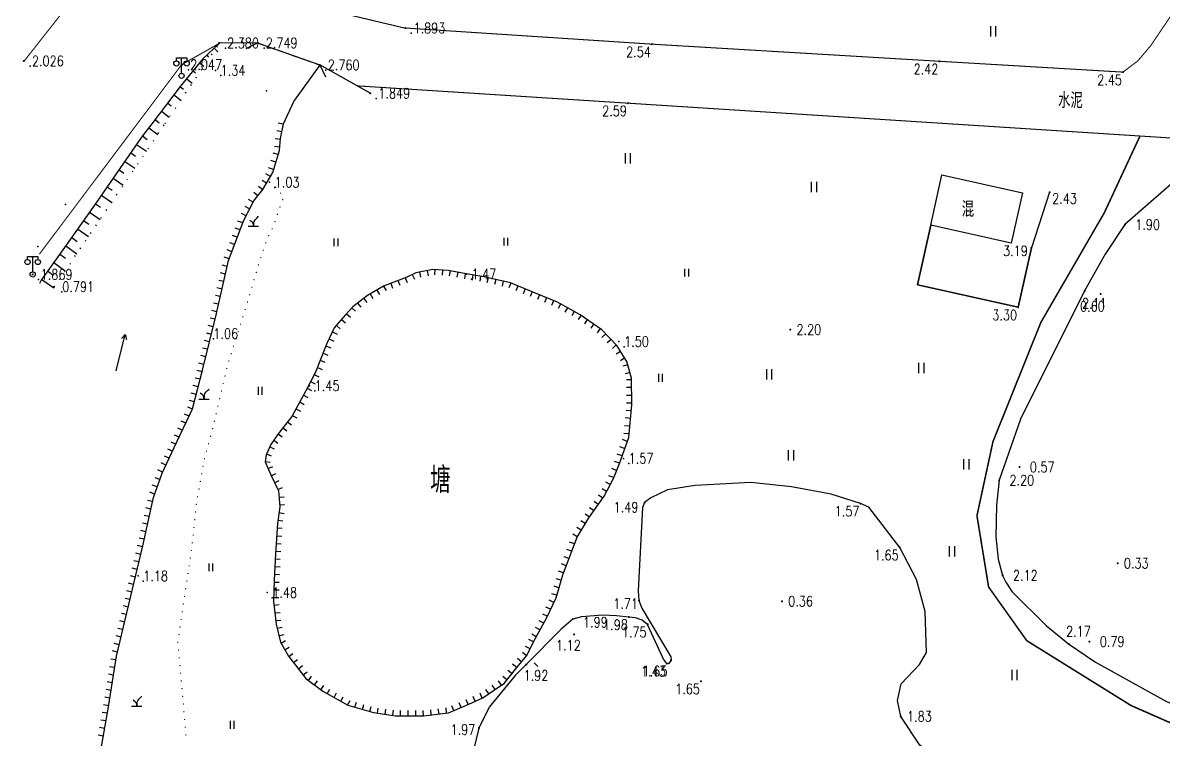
# Model space of a CAD drawing. Extents: x 500064 to 501389, y 2542464 to 2545400.
# Drawn here: x 500635.8 to 500746.4, y 2544140.4 to 2544209.8 of the extents above; entities that cross this region are included whole.
import ezdxf
from ezdxf.enums import TextEntityAlignment as Align

# ---------------------------------------------------------------- set-up
doc = ezdxf.new("R2010")
doc.units = 0
doc.header["$LTSCALE"] = 0.5
for name, pattern in [('X3', [5, 4, -1]), ('X4', [1.6, 0, -1.6]), ('X5', [3, 2, -1])]:
    doc.linetypes.add(name, pattern=pattern)
doc.layers.get('0').update_dxf_attribs({"linetype": 'CONTINUOUS', "lineweight": 5})
doc.layers.add('GCD', color=8, linetype='CONTINUOUS')
doc.layers.add('地形图', color=8, linetype='CONTINUOUS')
doc.styles.add('HZ', font='romans.shx', dxfattribs={"width": 0.8, "bigfont": 'hztxt.shx'})
doc.linetypes.add('10421', pattern='A,2,[150,AAA.SHX,S=1,R=0,X=0,Y=1],1e-11', length=2)
doc.linetypes.add('10422', pattern='A,2,[150,AAA.SHX,S=1,R=0,X=0,Y=1],2,[177,AAA.SHX,S=1,R=0,X=0,Y=0.8],1e-09', length=4)
doc.linetypes.add('447', pattern='A,8,-1,[148,AAA.SHX,S=1,R=0,X=0,Y=0],-1', length=10)

# ---------------------------------------------------------------- blocks, each defined once
blk = doc.blocks.new('GC200')
at = {"linetype": 'Continuous', "const_width": 0.2, "flags": 128}
blk.add_lwpolyline([(-0.1, 0, 1), (0.1, 0, 1)], format="xyb", close=True, dxfattribs=at)
blk = doc.blocks.new('gc121')
for p, q in [((-0.5, -1), (-0.5, 1)), ((0.5, -1), (0.5, 1))]:
    blk.add_line(p, q)
blk = doc.blocks.new('VH')
at = {"const_width": 0.000125}
blk.add_lwpolyline([(-0.00006, 0, 1), (0.00006, 0, 1)], format="xyb", close=True, dxfattribs=at)
blk = doc.blocks.new('VE')
for p, q in [((-0.0004, 0.0015), (-0.0004, 0)), ((0, 0), (0, 0)), ((0.0004, 0), (0.0004, 0.0015))]:
    blk.add_line(p, q)
blk = doc.blocks.new('VN')
for p, q in [((0.001, 0), (-0.001, 0)), ((-0.0003, 0.0009), (-0.0007, 0.0012)), ((-0.0001, 0.0007), (-0.0003, 0.0009)), ((0, 0.0004), (-0.0001, 0.0007)), ((0, 0.0004), (0.0001, 0.0008)), ((0, 0), (0, 0.0004)), ((0, 0), (0, 0)), ((0.0001, 0.0008), (0.0002, 0.0011)), ((0.0001, 0), (0.0001, 0.0008)), ((0.0002, 0.0011), (0.0004, 0.0014)), ((0.0004, 0.0014), (0.0007, 0.0017)), ((0.0007, 0.0017), (0.001, 0.002))]:
    blk.add_line(p, q)
blk = doc.blocks.new('HM')
for p, q in [((0, 0), (0.00725, 0)), ((0.00325, 0), (0.00325, 0)), ((0.00635, 0.0005), (0.00725, 0)), ((0.00725, 0), (0.00635, -0.0005))]:
    blk.add_line(p, q)
blk = doc.blocks.new('gc097')
for p, q in [((-1, 2.9), (-1, 3.5)), ((-1, 3.5), (1, 3.5)), ((0, 0.5), (0, 3.5)), ((1, 3.5), (1, 2.9))]:
    blk.add_line(p, q)
for centre in [(-1, 2.4), (1, 2.4), (0, 0)]:
    blk.add_circle(centre, 0.5)
blk = doc.blocks.new('TA')
at = {"style": 'HZ', "width": 0.8}
blk.add_text('塘', height=0.005, dxfattribs=at).set_placement((-0.00014, -0.00226), align=Align.CENTER)

msp = doc.modelspace()

# ---------------------------------------------------------------- linework, layer by layer
at = {"layer": '地形图', "linetype": 'Continuous'}
for p, q in [((500658.59, 2544207.85), (500657.43, 2544207.29)), ((500653.64, 2544206.66), (500653.81, 2544206.48)), ((500654.37, 2544207.34), (500654.71, 2544206.97)), ((500652.96, 2544205.93), (500653.37, 2544205.6)), ((500664.6, 2544205.71), (500665.15, 2544204.56)), ((500651.7, 2544204.38), (500652.24, 2544203.94)), ((500652.33, 2544205.15), (500652.57, 2544204.96)), ((500651.07, 2544203.6), (500651.38, 2544203.36)), ((500649.86, 2544202.01), (500650.21, 2544201.74)), ((500650.46, 2544202.81), (500651.13, 2544202.29)), ((500649.25, 2544201.22), (500650.01, 2544200.64)), ((500648.64, 2544200.42), (500649.04, 2544200.11)), ((500661.07, 2544199.97), (500660.58, 2544200.07)), ((500661.07, 2544199.97), (500660.58, 2544200.07)), ((500647.43, 2544198.83), (500647.88, 2544198.49)), ((500648.03, 2544199.63), (500648.89, 2544198.98)), ((500660.79, 2544198.5), (500660.29, 2544198.54)), ((500660.93, 2544199.23), (500660.44, 2544199.33)), ((500646.85, 2544198.02), (500647.79, 2544197.36)), ((500660.72, 2544197.75), (500660.22, 2544197.8)), ((500645.71, 2544196.37), (500646.67, 2544195.71)), ((500646.28, 2544197.2), (500646.75, 2544196.86)), ((500660.35, 2544196.3), (500659.87, 2544196.45)), ((500660.57, 2544197.02), (500660.09, 2544197.17)), ((500645.14, 2544195.55), (500645.62, 2544195.22)), ((500660.13, 2544195.59), (500659.65, 2544195.73)), ((500644.57, 2544194.73), (500645.55, 2544194.05)), ((500659.45, 2544194.26), (500659.01, 2544194.51)), ((500659.82, 2544194.91), (500659.39, 2544195.16)), ((500643.43, 2544193.09), (500644.43, 2544192.39)), ((500644, 2544193.91), (500644.49, 2544193.57)), ((500658.6, 2544193.03), (500658.21, 2544193.34)), ((500659.07, 2544193.61), (500658.68, 2544193.92)), ((500642.85, 2544192.27), (500643.36, 2544191.92)), ((500657.8, 2544191.76), (500657.36, 2544191.99)), ((500658.15, 2544192.43), (500657.71, 2544192.66)), ((500642.28, 2544191.45), (500643.3, 2544190.73)), ((500657.46, 2544191.1), (500657.01, 2544191.33)), ((500641.12, 2544189.82), (500642.18, 2544189.08)), ((500641.7, 2544190.63), (500642.22, 2544190.27)), ((500656.88, 2544189.72), (500656.41, 2544189.89)), ((500657.14, 2544190.42), (500656.67, 2544190.59)), ((500640.55, 2544189), (500641.08, 2544188.62)), ((500656.61, 2544189.01), (500656.14, 2544189.19)), ((500639.97, 2544188.18), (500641.05, 2544187.42)), ((500656.08, 2544187.61), (500655.62, 2544187.79)), ((500656.35, 2544188.31), (500655.88, 2544188.49)), ((500638.81, 2544186.56), (500639.93, 2544185.76)), ((500639.39, 2544187.37), (500639.94, 2544186.98)), ((500655.82, 2544186.91), (500655.35, 2544187.08)), ((500638.23, 2544185.74), (500638.8, 2544185.34)), ((500655.47, 2544185.45), (500654.98, 2544185.56)), ((500655.63, 2544186.18), (500655.14, 2544186.3)), ((500673.57, 2544185.4), (500673.78, 2544184.95)), ((500674.28, 2544185.64), (500674.38, 2544185.14)), ((500675.02, 2544185.78), (500675.11, 2544185.29)), ((500675.75, 2544185.88), (500675.73, 2544185.38)), ((500676.5, 2544185.84), (500676.48, 2544185.34)), ((500677.25, 2544185.77), (500677.16, 2544185.28)), ((500677.99, 2544185.63), (500677.89, 2544185.14)), ((500678.72, 2544185.49), (500678.63, 2544185)), ((500679.46, 2544185.36), (500679.38, 2544184.87)), ((500637.65, 2544184.93), (500638.81, 2544184.1)), ((500655.3, 2544184.72), (500654.81, 2544184.83)), ((500670.79, 2544184.28), (500671.05, 2544183.85)), ((500671.49, 2544184.56), (500671.67, 2544184.09)), ((500672.19, 2544184.82), (500672.37, 2544184.36)), ((500672.89, 2544185.09), (500673.07, 2544184.63)), ((500680.2, 2544185.24), (500680.12, 2544184.75)), ((500680.94, 2544185.09), (500680.82, 2544184.61)), ((500681.67, 2544184.92), (500681.55, 2544184.44)), ((500682.4, 2544184.75), (500682.28, 2544184.27)), ((500683.13, 2544184.58), (500682.93, 2544184.12)), ((500683.82, 2544184.29), (500683.63, 2544183.83)), ((500654.96, 2544183.26), (500654.48, 2544183.37)), ((500655.13, 2544183.99), (500654.64, 2544184.1)), ((500668.88, 2544183.09), (500669.18, 2544182.69)), ((500669.5, 2544183.52), (500669.76, 2544183.08)), ((500670.15, 2544183.9), (500670.4, 2544183.47)), ((500684.51, 2544184.01), (500684.32, 2544183.54)), ((500685.2, 2544183.72), (500685.01, 2544183.26)), ((500685.9, 2544183.43), (500685.71, 2544182.97)), ((500686.59, 2544183.15), (500686.4, 2544182.68)), ((500654.8, 2544182.53), (500654.31, 2544182.64)), ((500667.71, 2544182.17), (500668.08, 2544181.84)), ((500668.28, 2544182.64), (500668.59, 2544182.24)), ((500687.28, 2544182.86), (500687.09, 2544182.4)), ((500687.96, 2544182.54), (500687.72, 2544182.1)), ((500688.62, 2544182.18), (500688.38, 2544181.74)), ((500654.45, 2544181.07), (500653.97, 2544181.19)), ((500654.63, 2544181.8), (500654.14, 2544181.91)), ((500666.71, 2544181.04), (500667.09, 2544180.71)), ((500667.21, 2544181.6), (500667.58, 2544181.27)), ((500689.28, 2544181.83), (500689.04, 2544181.39)), ((500689.94, 2544181.46), (500689.65, 2544181.05)), ((500690.55, 2544181.03), (500690.26, 2544180.62)), ((500654.09, 2544179.61), (500653.61, 2544179.73)), ((500654.27, 2544180.34), (500653.79, 2544180.46)), ((500665.83, 2544179.85), (500666.28, 2544179.64)), ((500666.22, 2544180.48), (500666.59, 2544180.15)), ((500691.16, 2544180.6), (500690.88, 2544180.19)), ((500691.78, 2544180.17), (500691.49, 2544179.76)), ((500653.91, 2544178.88), (500653.43, 2544179.01)), ((500665.51, 2544179.17), (500665.96, 2544178.96)), ((500692.33, 2544179.66), (500691.97, 2544179.31)), ((500692.85, 2544179.12), (500692.48, 2544178.77)), ((500653.55, 2544177.43), (500653.06, 2544177.55)), ((500653.73, 2544178.16), (500653.24, 2544178.28)), ((500664.93, 2544177.79), (500665.39, 2544177.6)), ((500665.21, 2544178.48), (500665.67, 2544178.3)), ((500693.36, 2544178.58), (500693, 2544178.23)), ((500693.78, 2544177.95), (500693.35, 2544177.69)), ((500653.37, 2544176.7), (500652.88, 2544176.82)), ((500664.65, 2544177.09), (500665.11, 2544176.9)), ((500694.18, 2544177.32), (500693.76, 2544177.05)), ((500694.49, 2544176.65), (500694, 2544176.51)), ((500653, 2544175.25), (500652.52, 2544175.37)), ((500653.19, 2544175.97), (500652.7, 2544176.1)), ((500664.06, 2544175.71), (500664.51, 2544175.48)), ((500664.37, 2544176.4), (500664.83, 2544176.21)), ((500694.69, 2544175.92), (500694.21, 2544175.79)), ((500652.82, 2544174.52), (500652.33, 2544174.64)), ((500663.37, 2544174.38), (500663.82, 2544174.15)), ((500663.72, 2544175.04), (500664.16, 2544174.81)), ((500694.84, 2544175.19), (500694.34, 2544175.19)), ((500694.85, 2544174.44), (500694.35, 2544174.44)), ((500652.45, 2544173.07), (500651.96, 2544173.19)), ((500652.63, 2544173.79), (500652.15, 2544173.92)), ((500663.02, 2544173.72), (500663.46, 2544173.48)), ((500694.85, 2544173.69), (500694.35, 2544173.69)), ((500652.25, 2544172.34), (500651.8, 2544172.56)), ((500662.3, 2544172.4), (500662.74, 2544172.16)), ((500662.66, 2544173.06), (500663.1, 2544172.82)), ((500694.8, 2544172.2), (500694.31, 2544172.24)), ((500694.86, 2544172.94), (500694.36, 2544172.94)), ((500651.61, 2544170.99), (500651.16, 2544171.2)), ((500651.93, 2544171.67), (500651.48, 2544171.88)), ((500661.49, 2544171.14), (500661.88, 2544170.83)), ((500661.94, 2544171.74), (500662.38, 2544171.5)), ((500694.73, 2544171.45), (500694.23, 2544171.5)), ((500650.96, 2544169.63), (500650.51, 2544169.85)), ((500651.29, 2544170.31), (500650.83, 2544170.52)), ((500660.57, 2544169.96), (500660.97, 2544169.68)), ((500661.03, 2544170.55), (500661.42, 2544170.24)), ((500694.59, 2544169.96), (500694.09, 2544170)), ((500694.66, 2544170.7), (500694.16, 2544170.75)), ((500650.64, 2544168.96), (500650.19, 2544169.17)), ((500659.75, 2544168.71), (500660.2, 2544168.51)), ((500660.14, 2544169.35), (500660.55, 2544169.06)), ((500694.17, 2544168.53), (500693.7, 2544168.69)), ((500694.42, 2544169.23), (500693.95, 2544169.4)), ((500650, 2544167.6), (500649.55, 2544167.81)), ((500650.32, 2544168.28), (500649.87, 2544168.49)), ((500659.44, 2544168.03), (500659.9, 2544167.82)), ((500693.92, 2544167.82), (500693.45, 2544167.99)), ((500649.68, 2544166.92), (500649.23, 2544167.14)), ((500659.31, 2544167.29), (500659.81, 2544167.22)), ((500659.59, 2544166.6), (500660.05, 2544166.79)), ((500693.39, 2544166.41), (500692.93, 2544166.6)), ((500693.67, 2544167.11), (500693.2, 2544167.28)), ((500649.1, 2544165.54), (500648.63, 2544165.71)), ((500649.36, 2544166.24), (500648.91, 2544166.46)), ((500659.89, 2544165.91), (500660.34, 2544166.13)), ((500660.21, 2544165.23), (500660.66, 2544165.45)), ((500693.12, 2544165.72), (500692.65, 2544165.9)), ((500648.59, 2544164.13), (500648.12, 2544164.3)), ((500648.84, 2544164.84), (500648.37, 2544165)), ((500660.54, 2544164.56), (500660.99, 2544164.78)), ((500692.42, 2544164.39), (500691.98, 2544164.63)), ((500692.77, 2544165.05), (500692.33, 2544165.29)), ((500648.39, 2544163.41), (500647.9, 2544163.52)), ((500660.65, 2544163.82), (500661.14, 2544163.86)), ((500691.61, 2544163.13), (500691.2, 2544163.42)), ((500692.04, 2544163.74), (500691.63, 2544164.03)), ((500648.06, 2544161.94), (500647.58, 2544162.05)), ((500648.23, 2544162.68), (500647.74, 2544162.78)), ((500660.64, 2544162.33), (500661.14, 2544162.26)), ((500660.7, 2544163.08), (500661.2, 2544163.11)), ((500690.75, 2544161.9), (500690.34, 2544162.19)), ((500691.18, 2544162.52), (500690.77, 2544162.8)), ((500647.9, 2544161.21), (500647.42, 2544161.32)), ((500660.54, 2544161.59), (500661.03, 2544161.52)), ((500690.35, 2544161.27), (500689.93, 2544161.53)), ((500647.58, 2544159.75), (500647.09, 2544159.85)), ((500647.74, 2544160.48), (500647.25, 2544160.59)), ((500660.42, 2544160.09), (500660.92, 2544160.06)), ((500660.47, 2544160.84), (500660.97, 2544160.81)), ((500689.57, 2544159.98), (500689.15, 2544160.24)), ((500689.96, 2544160.63), (500689.54, 2544160.88)), ((500647.42, 2544159.01), (500646.93, 2544159.13)), ((500660.37, 2544159.35), (500660.87, 2544159.31)), ((500689.03, 2544158.58), (500688.57, 2544158.76)), ((500689.3, 2544159.29), (500688.83, 2544159.46)), ((500647.08, 2544157.55), (500646.59, 2544157.67)), ((500647.25, 2544158.28), (500646.76, 2544158.4)), ((500660.28, 2544157.85), (500660.78, 2544157.83)), ((500660.32, 2544158.6), (500660.82, 2544158.56)), ((500688.77, 2544157.88), (500688.3, 2544158.06)), ((500646.9, 2544156.82), (500646.42, 2544156.94)), ((500660.25, 2544157.1), (500660.75, 2544157.08)), ((500688.24, 2544156.48), (500687.77, 2544156.66)), ((500688.5, 2544157.18), (500688.03, 2544157.36)), ((500646.56, 2544155.36), (500646.07, 2544155.48)), ((500646.73, 2544156.09), (500646.25, 2544156.21)), ((500660.18, 2544155.6), (500660.68, 2544155.59)), ((500660.21, 2544156.35), (500660.71, 2544156.33)), ((500688.01, 2544155.77), (500687.53, 2544155.91)), ((500646.39, 2544154.63), (500645.9, 2544154.75)), ((500660.16, 2544154.85), (500660.66, 2544154.84)), ((500687.59, 2544154.33), (500687.11, 2544154.47)), ((500687.8, 2544155.05), (500687.32, 2544155.19)), ((500646.04, 2544153.17), (500645.56, 2544153.29)), ((500646.22, 2544153.9), (500645.73, 2544154.02)), ((500660.14, 2544154.1), (500660.64, 2544154.09)), ((500660.18, 2544153.35), (500660.67, 2544153.41)), ((500687.31, 2544153.63), (500686.86, 2544153.85)), ((500645.87, 2544152.45), (500645.38, 2544152.56)), ((500660.26, 2544152.61), (500660.76, 2544152.66)), ((500686.67, 2544152.28), (500686.22, 2544152.49)), ((500686.99, 2544152.96), (500686.54, 2544153.17)), ((500645.52, 2544150.99), (500645.03, 2544151.1)), ((500645.69, 2544151.72), (500645.21, 2544151.83)), ((500660.34, 2544151.86), (500660.84, 2544151.92)), ((500660.47, 2544151.13), (500660.96, 2544151.24)), ((500685.96, 2544150.96), (500685.52, 2544151.2)), ((500686.32, 2544151.61), (500685.88, 2544151.85)), ((500645.34, 2544150.26), (500644.85, 2544150.38)), ((500660.65, 2544150.4), (500661.13, 2544150.51)), ((500660.85, 2544149.68), (500661.28, 2544149.93)), ((500685.33, 2544149.8), (500684.88, 2544150.02)), ((500685.6, 2544150.3), (500685.16, 2544150.54)), ((500644.99, 2544148.8), (500644.5, 2544148.92)), ((500645.16, 2544149.53), (500644.68, 2544149.65)), ((500661.22, 2544149.03), (500661.65, 2544149.28)), ((500684.66, 2544148.46), (500684.27, 2544148.78)), ((500685, 2544149.13), (500684.55, 2544149.35)), ((500644.84, 2544148.07), (500644.35, 2544148.14)), ((500661.6, 2544148.38), (500662, 2544148.69)), ((500662.06, 2544147.79), (500662.46, 2544148.1)), ((500684.18, 2544147.88), (500683.79, 2544148.2)), ((500685.38, 2544147.76), (500685.74, 2544147.41)), ((500644.61, 2544146.58), (500644.11, 2544146.66)), ((500644.72, 2544147.32), (500644.23, 2544147.4)), ((500662.53, 2544147.2), (500662.92, 2544147.51)), ((500662.99, 2544146.61), (500663.38, 2544146.91)), ((500683.23, 2544146.73), (500682.84, 2544147.04)), ((500683.7, 2544147.31), (500683.31, 2544147.63)), ((500644.49, 2544145.84), (500644, 2544145.92)), ((500663.5, 2544146.07), (500663.8, 2544146.47)), ((500664.1, 2544145.62), (500664.4, 2544146.02)), ((500664.7, 2544145.16), (500665, 2544145.56)), ((500681.61, 2544145.2), (500681.33, 2544145.61)), ((500682.23, 2544145.62), (500681.95, 2544146.03)), ((500682.76, 2544146.14), (500682.37, 2544146.45)), ((500644.26, 2544144.36), (500643.76, 2544144.44)), ((500644.37, 2544145.1), (500643.88, 2544145.18)), ((500665.33, 2544144.77), (500665.57, 2544145.21)), ((500665.99, 2544144.41), (500666.23, 2544144.85)), ((500666.65, 2544144.05), (500666.89, 2544144.48)), ((500679.68, 2544144.06), (500679.47, 2544144.51)), ((500680.36, 2544144.36), (500680.16, 2544144.82)), ((500680.99, 2544144.78), (500680.71, 2544145.19)), ((500644.14, 2544143.62), (500643.65, 2544143.7)), ((500667.3, 2544143.68), (500667.55, 2544144.12)), ((500668.02, 2544143.47), (500668.16, 2544143.95)), ((500668.74, 2544143.26), (500668.88, 2544143.74)), ((500669.46, 2544143.05), (500669.6, 2544143.53)), ((500670.19, 2544142.89), (500670.26, 2544143.39)), ((500670.94, 2544142.79), (500671.01, 2544143.29)), ((500676.17, 2544142.83), (500676.1, 2544143.32)), ((500676.91, 2544142.92), (500676.85, 2544143.41)), ((500677.61, 2544143.16), (500677.42, 2544143.62)), ((500678.31, 2544143.45), (500678.11, 2544143.91)), ((500678.99, 2544143.75), (500678.79, 2544144.2)), ((500643.88, 2544142.14), (500643.39, 2544142.23)), ((500644.01, 2544142.88), (500643.52, 2544142.97)), ((500671.68, 2544142.69), (500671.75, 2544143.18)), ((500672.43, 2544142.65), (500672.43, 2544143.15)), ((500673.18, 2544142.65), (500673.18, 2544143.15)), ((500673.93, 2544142.64), (500673.93, 2544143.14)), ((500674.68, 2544142.64), (500674.62, 2544143.14)), ((500675.42, 2544142.73), (500675.36, 2544143.23)), ((500643.75, 2544141.41), (500643.25, 2544141.49)), ((500643.61, 2544140.67), (500643.12, 2544140.75))]:
    msp.add_line(p, q, dxfattribs=at)
at = {"layer": '地形图', "linetype": 'X5'}
msp.add_line((500658.59, 2544207.85), (500664.6, 2544205.71), dxfattribs=at)
at = {"layer": '地形图', "linetype": 'Continuous', "const_width": 0.1, "flags": 128}
for points in [[(500696.81, 2544207.73), (500724.69, 2544206.07), (500742.49, 2544205.02), (500743.92, 2544206.1), (500745.16, 2544207.56), (500752.36, 2544218.18), (500763.4, 2544237.07), (500776.6, 2544264.25), (500786.74, 2544281.95), (500793.2, 2544293.58), (500795.59, 2544297.77)], [(500635.91, 2544206.05), (500640.23, 2544211.54)], [(500672.96, 2544209.29), (500696.81, 2544207.73)], [(500651.21, 2544205.74), (500654.9, 2544207.83)], [(500646.9, 2544200), (500651.21, 2544205.74)], [(500668.22, 2544203.69), (500694.49, 2544202.01), (500754.72, 2544198.15)], [(500637.42, 2544187.38), (500646.9, 2544200)]]:
    msp.add_lwpolyline(points, dxfattribs=at)
at = {"layer": '地形图', "linetype": '10422', "flags": 128}
for points in [[(500667.37, 2544210.6), (500672.96, 2544209.29)], [(500658.59, 2544207.85), (500654.85, 2544207.83)], [(500669.5, 2544202.97), (500664.6, 2544205.71)], [(500735.37, 2544193.37), (500733.61, 2544188), (500732.32, 2544182.23), (500722.56, 2544184.41), (500723.85, 2544190.18)]]:
    msp.add_lwpolyline(points, dxfattribs=at)
at = {"layer": '地形图', "linetype": 'Continuous', "flags": 128}
for points in [[(500654.85, 2544207.78), (500653.26, 2544206.3), (500651.07, 2544203.61), (500648.32, 2544200)], [(500658.63, 2544207.83), (500664.6, 2544205.71), (500664.62, 2544205.75)], [(500648.32, 2544200), (500647.33, 2544198.71), (500642.76, 2544192.13), (500639.86, 2544188.03), (500637.59, 2544184.85), (500637.42, 2544184.54)]]:
    msp.add_lwpolyline(points, dxfattribs=at)
at = {"layer": '地形图', "linetype": 'X4', "flags": 128}
for points in [[(500649.58, 2544200), (500654.85, 2544207.78)], [(500638.85, 2544184.17), (500649.58, 2544200)]]:
    msp.add_lwpolyline(points, dxfattribs=at)
at = {"layer": '地形图', "linetype": '10421', "flags": 128}
msp.add_lwpolyline([(500661.08, 2544200), (500662.09, 2544202.16), (500664.6, 2544205.67)], dxfattribs=at)
at = {"layer": '地形图', "linetype": 'Continuous'}
for points in [[(500641.02, 2544134.41), (500642.13, 2544135.6), (500642.77, 2544137.52), (500643.46, 2544139.82), (500644.12, 2544143.5), (500644.9, 2544148.43), (500646.1, 2544153.43), (500647.44, 2544159.11), (500648.47, 2544163.79), (500649.32, 2544166.15), (500650.49, 2544168.63), (500652.28, 2544172.4), (500653.23, 2544176.14), (500654.59, 2544181.62), (500655.76, 2544186.75), (500657.23, 2544190.67), (500658.2, 2544192.53), (500659.09, 2544193.64), (500660.04, 2544195.29), (500660.69, 2544197.42), (500660.8, 2544198.59), (500661.08, 2544200)], [(500661.09, 2544199.97), (500661.08, 2544200)], [(500685.36, 2544149.86), (500686.59, 2544152.1), (500687.52, 2544154.07), (500688.17, 2544156.31), (500689.55, 2544159.95), (500690.7, 2544161.84), (500692.17, 2544163.92), (500693.09, 2544165.64), (500693.66, 2544167.09), (500694.56, 2544169.61), (500694.86, 2544172.78), (500694.84, 2544175.37), (500694.39, 2544176.99), (500693.42, 2544178.53), (500691.96, 2544180.04), (500689.87, 2544181.51), (500687.65, 2544182.71), (500685.2, 2544183.72), (500683.11, 2544184.59), (500680.51, 2544185.19), (500679.01, 2544185.44), (500677.04, 2544185.81), (500675.58, 2544185.89), (500673.92, 2544185.57), (500672.97, 2544185.12), (500670.86, 2544184.32), (500669.23, 2544183.36), (500667.81, 2544182.28), (500667.07, 2544181.45), (500666.01, 2544180.24), (500665.3, 2544178.71), (500664.18, 2544175.95), (500663.24, 2544174.12), (500661.89, 2544171.65), (500660.57, 2544169.98), (500659.85, 2544168.94), (500659.4, 2544167.94), (500659.31, 2544167.26), (500659.85, 2544165.98), (500660.6, 2544164.44), (500660.72, 2544162.89), (500660.5, 2544161.29), (500660.3, 2544158.34), (500660.19, 2544155.82), (500660.13, 2544153.73), (500660.38, 2544151.52), (500660.8, 2544149.77), (500661.57, 2544148.43), (500663.26, 2544146.25), (500664.91, 2544145.01), (500667.32, 2544143.68), (500669.81, 2544142.95), (500671.95, 2544142.65), (500674.68, 2544142.64), (500677.08, 2544142.94), (500678.77, 2544143.65), (500680.42, 2544144.39), (500681.96, 2544145.44), (500682.47, 2544145.78), (500683.58, 2544147.16), (500684.67, 2544148.48), (500685.36, 2544149.86)]]:
    msp.add_lwpolyline(points, dxfattribs=at)
at = {"layer": '地形图', "linetype": 'X3', "const_width": 0.15, "flags": 128}
msp.add_lwpolyline([(500749.91, 2544140.72), (500743.28, 2544143.63), (500733.16, 2544149.92), (500729.46, 2544155.12), (500728.33, 2544162.03), (500729.88, 2544169.2), (500734.53, 2544180.77), (500740.68, 2544191.39), (500744.14, 2544198.83)], dxfattribs=at)
at = {"layer": '地形图', "linetype": '10421', "elevation": 1.65, "flags": 128}
msp.add_lwpolyline([(500772.31, 2544176.01), (500772.64, 2544178.31), (500772.49, 2544182.41), (500772.26, 2544184.26), (500771.25, 2544186.26), (500770.04, 2544188.02), (500768.63, 2544189.34), (500763.59, 2544193.23), (500762.58, 2544193.8), (500761.71, 2544194.03), (500753.86, 2544195.07), (500752.91, 2544195.28), (500750.63, 2544195.96), (500749.55, 2544195.87), (500748.44, 2544195.3), (500742.68, 2544190.24), (500740.76, 2544187.39), (500738.77, 2544183.81), (500732.55, 2544171.38), (500730.48, 2544165.46), (500730.21, 2544163.05), (500730.15, 2544159.97), (500730.4, 2544157.83), (500730.82, 2544156.25), (500731.13, 2544155.59), (500731.76, 2544154.66), (500735.08, 2544151.36), (500737.22, 2544149.61), (500739.84, 2544147.84), (500746.71, 2544144.04), (500748.03, 2544143.48), (500749.16, 2544143.28), (500751.16, 2544143.26), (500753.87, 2544143.44), (500755.39, 2544143.9), (500756.47, 2544144.81), (500761.3, 2544151.76), (500763.47, 2544155.41), (500765.33, 2544159.04), (500766.94, 2544162.71), (500769.39, 2544168.39)], close=True, dxfattribs=at)
at = {"layer": '地形图', "linetype": 'Continuous', "flags": 128}
msp.add_lwpolyline([(500732.75, 2544193.31), (500731.66, 2544188.43), (500723.85, 2544190.18), (500724.94, 2544195.05)], close=True, dxfattribs=at)
at = {"layer": '地形图', "linetype": '447', "flags": 128}
msp.add_lwpolyline([(500723.85, 2544190.18), (500722.56, 2544184.41), (500732.32, 2544182.23), (500733.61, 2544188)], dxfattribs=at)
at = {"layer": '地形图', "linetype": '10421', "flags": 128}
msp.add_lwpolyline([(500720.84, 2544158.96), (500717.86, 2544162.86), (500717.04, 2544163.21), (500714.18, 2544164.11), (500710.34, 2544164.84), (500706.41, 2544165.26), (500701, 2544164.96), (500698.33, 2544164.54), (500696.7, 2544163.77), (500696.1, 2544163.3), (500695.9, 2544162.84), (500695.48, 2544154.76), (500695.56, 2544153.81), (500695.82, 2544153.07), (500698.64, 2544148.35), (500698.67, 2544148.02), (500698.42, 2544147.68), (500698.26, 2544147.7), (500697.94, 2544148.12), (500696.4, 2544151.5), (500695.86, 2544151.9), (500695.21, 2544152.12), (500694.58, 2544152.21), (500693.37, 2544152.32), (500692.01, 2544152.39), (500689.98, 2544152.24), (500689.13, 2544152.01), (500688, 2544151.05), (500684.62, 2544147.6), (500683.55, 2544146.53), (500681.03, 2544143.48), (500680.04, 2544141.45), (500678, 2544133.04), (500678.07, 2544130.43), (500678.71, 2544128.33), (500681.07, 2544124.54), (500682.82, 2544122.48), (500683.8, 2544121.19), (500684.35, 2544120.7), (500685.17, 2544120.26), (500695.16, 2544116.71), (500696.68, 2544116.24), (500704.02, 2544114.65), (500705.7, 2544114.04), (500706.73, 2544113.46), (500709.29, 2544111.7), (500709.95, 2544111.33), (500711.48, 2544110.61), (500724.35, 2544105.17), (500725.97, 2544104.49), (500736.72, 2544099.45), (500737.77, 2544099.09), (500739.41, 2544098.86), (500742.12, 2544099.21), (500745.06, 2544100.6), (500747.07, 2544101.92), (500747.83, 2544103.25), (500748.32, 2544105.06), (500751.17, 2544117.68), (500751.21, 2544118.64), (500751.16, 2544119.43), (500750.72, 2544120.45), (500749.58, 2544121.49), (500743, 2544125.48), (500734.99, 2544131.25), (500730.73, 2544133.84), (500726.37, 2544136.88), (500722.79, 2544139.8), (500720.95, 2544142.58), (500720.61, 2544144.13), (500720.99, 2544145.73), (500722.76, 2544147.62), (500723.44, 2544148.76), (500723.32, 2544152.74), (500722.46, 2544155.85)], close=True, dxfattribs=at)
at = {"layer": '地形图'}
for p in [(500673.46, 2544208.79, 1.89), (500655.46, 2544207.33, 2.38), (500659.22, 2544207.35, 2.75), (500636.52, 2544205.6, 2.03), (500651.87, 2544205.24, 2.05), (500665.21, 2544205.21, 2.76), (500655, 2544204.68, 1.34), (500670.07, 2544202.47, 1.85), (500660.24, 2544193.84, 1.03), (500637.34, 2544184.91, 1.87), (500679.32, 2544184.95, 1.47), (500639.58, 2544183.72, 0.79), (500654.29, 2544179.18, 1.06), (500694.12, 2544178.41, 1.5), (500664.12, 2544174.13, 1.45), (500694.56, 2544167.09, 1.57), (500647.49, 2544155.7, 1.18), (500660, 2544154.08, 1.48)]:
    msp.add_point(p, dxfattribs=at)
at = {"layer": '地形图', "linetype": 'Continuous'}
for p in [(500654.5, 2544205.18, 1.34), (500659.43, 2544203.2, 2.17), (500659.74, 2544194.34, 1.03), (500639.95, 2544192.18, 1.58), (500637.28, 2544188.13, 1.49), (500678.82, 2544185.45, 1.47), (500653.79, 2544179.68, 1.06), (500693.62, 2544178.91, 1.5), (500663.62, 2544174.63, 1.45), (500694.06, 2544167.59, 1.57), (500646.99, 2544156.2, 1.18), (500659.5, 2544154.58, 1.48)]:
    msp.add_point(p, dxfattribs=at)

# ---------------------------------------------------------------- block references
at = {"layer": '地形图', "linetype": 'Continuous', "xscale": 0.5, "yscale": 0.5}
for name, p in [('GC200', (500672.91, 2544209.29, 1.89)), ('gc121', (500729.91, 2544208.98)), ('GC200', (500654.85, 2544207.83, 2.38)), ('GC200', (500658.59, 2544207.85, 2.75)), ('GC200', (500635.91, 2544206.1, 2.03)), ('GC200', (500651.26, 2544205.74, 2.05)), ('GC200', (500664.6, 2544205.71, 2.76)), ('GC200', (500669.5, 2544202.97, 1.85)), ('gc121', (500694.5, 2544196.66)), ('gc121', (500712.55, 2544193.9)), ('GC200', (500636.77, 2544185.41, 1.87)), ('GC200', (500638.85, 2544184.22, 0.79)), ('gc121', (500722.96, 2544176.35)), ('gc121', (500708.2, 2544175.72)), ('gc121', (500710.32, 2544167.87)), ('gc121', (500727.32, 2544167.02)), ('gc121', (500725.93, 2544158.59)), ('gc121', (500731.98, 2544146.6))]:
    msp.add_blockref(name, p, dxfattribs=at)
at = {"layer": '地形图', "linetype": 'Continuous'}
ref = msp.add_blockref('GC200', (500696.81, 2544207.73, 2.54), dxfattribs=dict(at, xscale=0.5, yscale=0.5, zscale=0.5))
ref.add_attrib('height', '2.54', dxfattribs={"layer": 'GCD', "linetype": 'Continuous', "height": 1, "style": 'HZ', "width": 0.8}).set_placement((500694.31, 2544206.98, 2.54), align=Align.MIDDLE_LEFT)
for name, p, xscale, yscale, zscale in [('gc097', (500651.2, 2544204.66, 2.05), 0.5, 0.5, 0.5), ('VH', (500660.35, 2544193.88), 500, 500, 500), ('VH', (500660.81, 2544193.29), 500, 500, 500), ('VH', (500660.75, 2544191.95), 500, 500, 500), ('VH', (500661, 2544192.66), 500, 500, 500), ('VN', (500658.17, 2544190.05), 500, 500, 500), ('VH', (500660.5, 2544191.24), 500, 500, 500), ('VH', (500660, 2544189.83), 500, 500, 500), ('VH', (500660.26, 2544190.53), 500, 500, 500), ('VH', (500659.65, 2544189.16), 500, 500, 500), ('VE', (500666.18, 2544188.16), 500, 500, 500), ('VE', (500682.64, 2544188.22), 500, 500, 500), ('VH', (500659.13, 2544187.76), 500, 500, 500), ('VH', (500659.37, 2544188.47), 500, 500, 500), ('gc097', (500636.77, 2544185.41, 1.87), 0.5, 0.5, 0.5), ('VH', (500658.66, 2544186.33), 500, 500, 500), ('VH', (500658.89, 2544187.05), 500, 500, 500), ('VH', (500658.45, 2544185.61), 500, 500, 500), ('VE', (500700.18, 2544185.2), 500, 500, 500), ('VH', (500658.03, 2544184.18), 500, 500, 500), ('VH', (500658.24, 2544184.9), 500, 500, 500), ('VH', (500657.81, 2544183.46), 500, 500, 500), ('VH', (500657.38, 2544182.02), 500, 500, 500), ('VH', (500657.6, 2544182.74), 500, 500, 500), ('VH', (500657.15, 2544181.31), 500, 500, 500), ('VH', (500656.7, 2544179.88), 500, 500, 500), ('VH', (500656.93, 2544180.59), 500, 500, 500), ('VH', (500656.47, 2544179.16), 500, 500, 500), ('VH', (500656.02, 2544177.73), 500, 500, 500), ('VH', (500656.24, 2544178.45), 500, 500, 500), ('VH', (500655.79, 2544177.02), 500, 500, 500), ('VH', (500655.41, 2544175.57), 500, 500, 500), ('VH', (500655.58, 2544176.3), 500, 500, 500), ('VE', (500697.65, 2544175.02), 500, 500, 500), ('VN', (500653.37, 2544173.3), 500, 500, 500), ('VH', (500655.24, 2544174.84), 500, 500, 500), ('VE', (500658.82, 2544173.76), 500, 500, 500), ('VH', (500654.9, 2544173.38), 500, 500, 500), ('VH', (500655.07, 2544174.11), 500, 500, 500), ('VH', (500654.73, 2544172.65), 500, 500, 500), ('VH', (500654.39, 2544171.18), 500, 500, 500), ('VH', (500654.56, 2544171.92), 500, 500, 500), ('VH', (500654.02, 2544169.73), 500, 500, 500), ('VH', (500654.22, 2544170.46), 500, 500, 500), ('VH', (500653.82, 2544169.01), 500, 500, 500), ('VH', (500653.43, 2544167.56), 500, 500, 500), ('VH', (500653.62, 2544168.28), 500, 500, 500), ('VH', (500653.28, 2544166.83), 500, 500, 500), ('TA', (500676.37, 2544165.37), 500, 500, 500), ('VH', (500653.02, 2544165.35), 500, 500, 500), ('VH', (500653.15, 2544166.09), 500, 500, 500), ('VH', (500652.89, 2544164.61), 500, 500, 500), ('VH', (500652.63, 2544163.13), 500, 500, 500), ('VH', (500652.75, 2544163.87), 500, 500, 500), ('VH', (500652.56, 2544162.39), 500, 500, 500), ('VH', (500652.4, 2544160.89), 500, 500, 500), ('VH', (500652.48, 2544161.64), 500, 500, 500), ('VH', (500652.33, 2544160.15), 500, 500, 500), ('VH', (500652.25, 2544159.4), 500, 500, 500), ('VH', (500652.05, 2544157.92), 500, 500, 500), ('VH', (500652.16, 2544158.66), 500, 500, 500), ('VH', (500651.94, 2544157.17), 500, 500, 500), ('VE', (500654.04, 2544156.65), 500, 500, 500), ('VH', (500651.72, 2544155.69), 500, 500, 500), ('VH', (500651.83, 2544156.43), 500, 500, 500), ('VH', (500651.6, 2544154.95), 500, 500, 500), ('VH', (500651.38, 2544153.47), 500, 500, 500), ('VH', (500651.49, 2544154.21), 500, 500, 500), ('VH', (500651.27, 2544152.72), 500, 500, 500), ('VH', (500651.06, 2544151.24), 500, 500, 500), ('VH', (500651.17, 2544151.98), 500, 500, 500), ('VH', (500650.95, 2544150.5), 500, 500, 500), ('VH', (500650.84, 2544149.76), 500, 500, 500), ('VH', (500650.91, 2544149.01), 500, 500, 500), ('VH', (500650.98, 2544148.26), 500, 500, 500), ('VH', (500651.05, 2544147.51), 500, 500, 500), ('VH', (500651.11, 2544146.77), 500, 500, 500), ('VH', (500651.18, 2544146.02), 500, 500, 500), ('VN', (500646.86, 2544143.55), 500, 500, 500), ('VH', (500651.25, 2544145.27), 500, 500, 500), ('VH', (500651.31, 2544144.53), 500, 500, 500), ('VH', (500651.37, 2544143.78), 500, 500, 500), ('VH', (500651.43, 2544143.03), 500, 500, 500), ('VH', (500651.5, 2544142.28), 500, 500, 500), ('VE', (500656.12, 2544141.39), 500, 500, 500), ('VH', (500651.56, 2544141.54), 500, 500, 500), ('VH', (500651.62, 2544140.79), 500, 500, 500)]:
    msp.add_blockref(name, p, dxfattribs=dict(at, xscale=xscale, yscale=yscale, zscale=zscale))
ref = msp.add_blockref('GC200', (500724.69, 2544206.07, 2.42), dxfattribs=dict(at, xscale=0.5, yscale=0.5, zscale=0.5))
ref.add_attrib('height', '2.42', dxfattribs={"layer": 'GCD', "linetype": 'Continuous', "height": 1, "style": 'HZ', "width": 0.8}).set_placement((500722.19, 2544205.32, 2.42), align=Align.MIDDLE_LEFT)
ref = msp.add_blockref('GC200', (500742.49, 2544205.02, 2.45), dxfattribs=dict(at, xscale=0.5, yscale=0.5, zscale=0.5))
ref.add_attrib('height', '2.45', dxfattribs={"layer": 'GCD', "linetype": 'Continuous', "height": 1, "style": 'HZ', "width": 0.8}).set_placement((500739.99, 2544204.27, 2.45), align=Align.MIDDLE_LEFT)
ref = msp.add_blockref('GC200', (500694.49, 2544202.01, 2.59), dxfattribs=dict(at, xscale=0.5, yscale=0.5, zscale=0.5))
ref.add_attrib('height', '2.59', dxfattribs={"layer": 'GCD', "linetype": 'Continuous', "height": 1, "style": 'HZ', "width": 0.8}).set_placement((500691.99, 2544201.26, 2.59), align=Align.MIDDLE_LEFT)
ref = msp.add_blockref('GC200', (500735.37, 2544193.37, 2.43), dxfattribs=dict(at, xscale=0.5, yscale=0.5, zscale=0.5))
ref.add_attrib('height', '2.43', dxfattribs={"layer": 'GCD', "linetype": 'Continuous', "height": 1, "style": 'HZ', "width": 0.8}).set_placement((500735.62, 2544192.77, 2.43), align=Align.MIDDLE_LEFT)
ref = msp.add_blockref('GC200', (500742.68, 2544190.24, 1.9), dxfattribs=dict(at, xscale=0.5, yscale=0.5, zscale=0.5))
ref.add_attrib('height', '1.90', dxfattribs={"layer": 'GCD', "linetype": 'Continuous', "height": 1, "style": 'HZ', "width": 0.8}).set_placement((500743.68, 2544190.24, 1.9), align=Align.MIDDLE_LEFT)
ref = msp.add_blockref('GC200', (500733.61, 2544188, 3.19), dxfattribs=dict(at, xscale=0.5, yscale=0.5, zscale=0.5))
ref.add_attrib('height', '3.19', dxfattribs={"layer": 'GCD', "linetype": 'Continuous', "height": 1, "style": 'HZ', "width": 0.8}).set_placement((500730.86, 2544187.7, 3.19), align=Align.MIDDLE_LEFT)
ref = msp.add_blockref('GC200', (500740.32, 2544183.52, 0.6), dxfattribs=dict(at, xscale=0.5, yscale=0.5, zscale=0.5))
ref.add_attrib('height', '0.60', dxfattribs={"layer": 'GCD', "linetype": 'Continuous', "height": 1, "style": 'HZ', "width": 0.8}).set_placement((500738.32, 2544182.32, 0.6), align=Align.MIDDLE_LEFT)
ref = msp.add_blockref('GC200', (500738.77, 2544183.81, 2.11), dxfattribs=dict(at, xscale=0.5, yscale=0.5, zscale=0.5))
ref.add_attrib('height', '2.11', dxfattribs={"layer": 'GCD', "linetype": 'Continuous', "height": 1, "style": 'HZ', "width": 0.8}).set_placement((500738.52, 2544182.61, 2.11), align=Align.MIDDLE_LEFT)
ref = msp.add_blockref('GC200', (500732.32, 2544182.23, 3.3), dxfattribs=dict(at, xscale=0.5, yscale=0.5, zscale=0.5))
ref.add_attrib('height', '3.30', dxfattribs={"layer": 'GCD', "linetype": 'Continuous', "height": 1, "style": 'HZ', "width": 0.8}).set_placement((500729.82, 2544181.48, 3.3), align=Align.MIDDLE_LEFT)
ref = msp.add_blockref('GC200', (500710.23, 2544180.07, 2.2), dxfattribs=dict(at, xscale=0.5, yscale=0.5, zscale=0.5))
ref.add_attrib('height', '2.20', dxfattribs={"layer": 'GCD', "linetype": 'Continuous', "height": 1, "style": 'HZ', "width": 0.8}).set_placement((500710.83, 2544180.07, 2.2), align=Align.MIDDLE_LEFT)
at = {"layer": '地形图', "linetype": 'Continuous', "xscale": 500.0000000002085, "yscale": 500, "zscale": 500, "rotation": 75.79752595064073}
msp.add_blockref('HM', (500644.86, 2544176.08), dxfattribs=at)
at = {"layer": '地形图', "linetype": 'Continuous'}
ref = msp.add_blockref('GC200', (500732.46, 2544166.75, 0.57), dxfattribs=dict(at, xscale=0.5, yscale=0.5, zscale=0.5))
ref.add_attrib('height', '0.57', dxfattribs={"layer": 'GCD', "linetype": 'Continuous', "height": 1, "style": 'HZ', "width": 0.8}).set_placement((500733.46, 2544166.75, 0.57), align=Align.MIDDLE_LEFT)
ref = msp.add_blockref('GC200', (500730.48, 2544165.46, 2.2), dxfattribs=dict(at, xscale=0.5, yscale=0.5, zscale=0.5))
ref.add_attrib('height', '2.20', dxfattribs={"layer": 'GCD', "linetype": 'Continuous', "height": 1, "style": 'HZ', "width": 0.8}).set_placement((500731.48, 2544165.46, 2.2), align=Align.MIDDLE_LEFT)
ref = msp.add_blockref('GC200', (500696.1, 2544163.3, 1.49), dxfattribs=dict(at, xscale=0.5, yscale=0.5, zscale=0.5))
ref.add_attrib('height', '1.49', dxfattribs={"layer": 'GCD', "linetype": 'Continuous', "height": 1, "style": 'HZ', "width": 0.8}).set_placement((500693.1, 2544162.85, 1.49), align=Align.MIDDLE_LEFT)
ref = msp.add_blockref('GC200', (500717.04, 2544163.21, 1.57), dxfattribs=dict(at, xscale=0.5, yscale=0.5, zscale=0.5))
ref.add_attrib('height', '1.57', dxfattribs={"layer": 'GCD', "linetype": 'Continuous', "height": 1, "style": 'HZ', "width": 0.8}).set_placement((500714.54, 2544162.47, 1.57), align=Align.MIDDLE_LEFT)
ref = msp.add_blockref('GC200', (500720.84, 2544158.96, 1.65), dxfattribs=dict(at, xscale=0.5, yscale=0.5, zscale=0.5))
ref.add_attrib('height', '1.65', dxfattribs={"layer": 'GCD', "linetype": 'Continuous', "height": 1, "style": 'HZ', "width": 0.8}).set_placement((500718.34, 2544158.21, 1.65), align=Align.MIDDLE_LEFT)
ref = msp.add_blockref('GC200', (500741.98, 2544157.42, 0.33), dxfattribs=dict(at, xscale=0.5, yscale=0.5, zscale=0.5))
ref.add_attrib('height', '0.33', dxfattribs={"layer": 'GCD', "linetype": 'Continuous', "height": 1, "style": 'HZ', "width": 0.8}).set_placement((500742.58, 2544157.42, 0.33), align=Align.MIDDLE_LEFT)
ref = msp.add_blockref('GC200', (500730.82, 2544156.25, 2.12), dxfattribs=dict(at, xscale=0.5, yscale=0.5, zscale=0.5))
ref.add_attrib('height', '2.12', dxfattribs={"layer": 'GCD', "linetype": 'Continuous', "height": 1, "style": 'HZ', "width": 0.8}).set_placement((500731.82, 2544156.25, 2.12), align=Align.MIDDLE_LEFT)
ref = msp.add_blockref('GC200', (500695.56, 2544153.81, 1.71), dxfattribs=dict(at, xscale=0.5, yscale=0.5, zscale=0.5))
ref.add_attrib('height', '1.71', dxfattribs={"layer": 'GCD', "linetype": 'Continuous', "height": 1, "style": 'HZ', "width": 0.8}).set_placement((500693.06, 2544153.51, 1.71), align=Align.MIDDLE_LEFT)
ref = msp.add_blockref('GC200', (500709.43, 2544153.74, 0.36), dxfattribs=dict(at, xscale=0.5, yscale=0.5, zscale=0.5))
ref.add_attrib('height', '0.36', dxfattribs={"layer": 'GCD', "linetype": 'Continuous', "height": 1, "style": 'HZ', "width": 0.8}).set_placement((500710.03, 2544153.74, 0.36), align=Align.MIDDLE_LEFT)
ref = msp.add_blockref('GC200', (500689.13, 2544152.01, 1.99), dxfattribs=dict(at, xscale=0.5, yscale=0.5, zscale=0.5))
ref.add_attrib('height', '1.99', dxfattribs={"layer": 'GCD', "linetype": 'Continuous', "height": 1, "style": 'HZ', "width": 0.8}).set_placement((500690.13, 2544151.71, 1.99), align=Align.MIDDLE_LEFT)
ref = msp.add_blockref('GC200', (500694.58, 2544152.21, 1.98), dxfattribs=dict(at, xscale=0.5, yscale=0.5, zscale=0.5))
ref.add_attrib('height', '1.98', dxfattribs={"layer": 'GCD', "linetype": 'Continuous', "height": 1, "style": 'HZ', "width": 0.8}).set_placement((500692.08, 2544151.46, 1.98), align=Align.MIDDLE_LEFT)
ref = msp.add_blockref('GC200', (500696.4, 2544151.5, 1.75), dxfattribs=dict(at, xscale=0.5, yscale=0.5, zscale=0.5))
ref.add_attrib('height', '1.75', dxfattribs={"layer": 'GCD', "linetype": 'Continuous', "height": 1, "style": 'HZ', "width": 0.8}).set_placement((500693.9, 2544150.75, 1.75), align=Align.MIDDLE_LEFT)
ref = msp.add_blockref('GC200', (500737.22, 2544149.61, 2.17), dxfattribs=dict(at, xscale=0.5, yscale=0.5, zscale=0.5))
ref.add_attrib('height', '2.17', dxfattribs={"layer": 'GCD', "linetype": 'Continuous', "height": 1, "style": 'HZ', "width": 0.8}).set_placement((500736.97, 2544150.81, 2.17), align=Align.MIDDLE_LEFT)
ref = msp.add_blockref('GC200', (500689.27, 2544150.53, 1.12), dxfattribs=dict(at, xscale=0.5, yscale=0.5, zscale=0.5))
ref.add_attrib('height', '1.12', dxfattribs={"layer": 'GCD', "linetype": 'Continuous', "height": 1, "style": 'HZ', "width": 0.8}).set_placement((500687.52, 2544149.48, 1.12), align=Align.MIDDLE_LEFT)
ref = msp.add_blockref('GC200', (500739.24, 2544149.83, 0.79), dxfattribs=dict(at, xscale=0.5, yscale=0.5, zscale=0.5))
ref.add_attrib('height', '0.79', dxfattribs={"layer": 'GCD', "linetype": 'Continuous', "height": 1, "style": 'HZ', "width": 0.8}).set_placement((500740.24, 2544149.83, 0.79), align=Align.MIDDLE_LEFT)
ref = msp.add_blockref('GC200', (500684.62, 2544147.6, 1.92), dxfattribs=dict(at, xscale=0.5, yscale=0.5, zscale=0.5))
ref.add_attrib('height', '1.92', dxfattribs={"layer": 'GCD', "linetype": 'Continuous', "height": 1, "style": 'HZ', "width": 0.8}).set_placement((500684.37, 2544146.55, 1.92), align=Align.MIDDLE_LEFT)
ref = msp.add_blockref('GC200', (500698.26, 2544147.7, 1.43), dxfattribs=dict(at, xscale=0.5, yscale=0.5, zscale=0.5))
ref.add_attrib('height', '1.43', dxfattribs={"layer": 'GCD', "linetype": 'Continuous', "height": 1, "style": 'HZ', "width": 0.8}).set_placement((500695.76, 2544146.95, 1.43), align=Align.MIDDLE_LEFT)
ref = msp.add_blockref('GC200', (500698.67, 2544148.02, 1.65), dxfattribs=dict(at, xscale=0.5, yscale=0.5, zscale=0.5))
ref.add_attrib('height', '1.65', dxfattribs={"layer": 'GCD', "linetype": 'Continuous', "height": 1, "style": 'HZ', "width": 0.8}).set_placement((500695.92, 2544146.97, 1.65), align=Align.MIDDLE_LEFT)
ref = msp.add_blockref('GC200', (500701.57, 2544145.99, 1.65), dxfattribs=dict(at, xscale=0.5, yscale=0.5, zscale=0.5))
ref.add_attrib('height', '1.65', dxfattribs={"layer": 'GCD', "linetype": 'Continuous', "height": 1, "style": 'HZ', "width": 0.8}).set_placement((500699.07, 2544145.24, 1.65), align=Align.MIDDLE_LEFT)
ref = msp.add_blockref('GC200', (500720.95, 2544142.58, 1.83), dxfattribs=dict(at, xscale=0.5, yscale=0.5, zscale=0.5))
ref.add_attrib('height', '1.83', dxfattribs={"layer": 'GCD', "linetype": 'Continuous', "height": 1, "style": 'HZ', "width": 0.8}).set_placement((500721.55, 2544142.58, 1.83), align=Align.MIDDLE_LEFT)
ref = msp.add_blockref('GC200', (500680.04, 2544141.45, 1.97), dxfattribs=dict(at, xscale=0.5, yscale=0.5, zscale=0.5))
ref.add_attrib('height', '1.97', dxfattribs={"layer": 'GCD', "linetype": 'Continuous', "height": 1, "style": 'HZ', "width": 0.8}).set_placement((500677.29, 2544141.3, 1.97), align=Align.MIDDLE_LEFT)

# ---------------------------------------------------------------- texts
at = {"layer": '地形图', "linetype": 'Continuous', "style": 'HZ', "width": 0.8}
for s, height, p in [('1.893', 1, (500675.24, 2544209.29)), ('2.380', 1, (500657.17, 2544207.83)), ('2.749', 1, (500660.91, 2544207.85)), ('2.026', 1, (500638.24, 2544206.1)), ('2.047', 1, (500653.59, 2544205.74)), ('2.760', 1, (500666.92, 2544205.71)), ('1.849', 1, (500671.83, 2544202.97)), ('水泥', 1.5, (500737.39, 2544202.36)), ('1.869', 1, (500639.09, 2544185.41)), ('0.791', 1, (500641.18, 2544184.22))]:
    msp.add_text(s, height=height, dxfattribs=at).set_placement(p, align=Align.MIDDLE)
for s, p in [('1.34', (500655, 2544204.68)), ('1.03', (500660.24, 2544193.84)), ('1.47', (500679.32, 2544184.95)), ('1.06', (500654.29, 2544179.18)), ('1.50', (500694.12, 2544178.41)), ('1.45', (500664.12, 2544174.13)), ('1.57', (500694.56, 2544167.09)), ('1.18', (500647.49, 2544155.7)), ('1.48', (500660, 2544154.08))]:
    msp.add_text(s, height=1, dxfattribs=at).set_placement(p)
msp.add_text('混', height=1.5, dxfattribs=at).set_placement((500728.05, 2544191.74), align=Align.MIDDLE_RIGHT)

doc.saveas('drawing.dxf')
